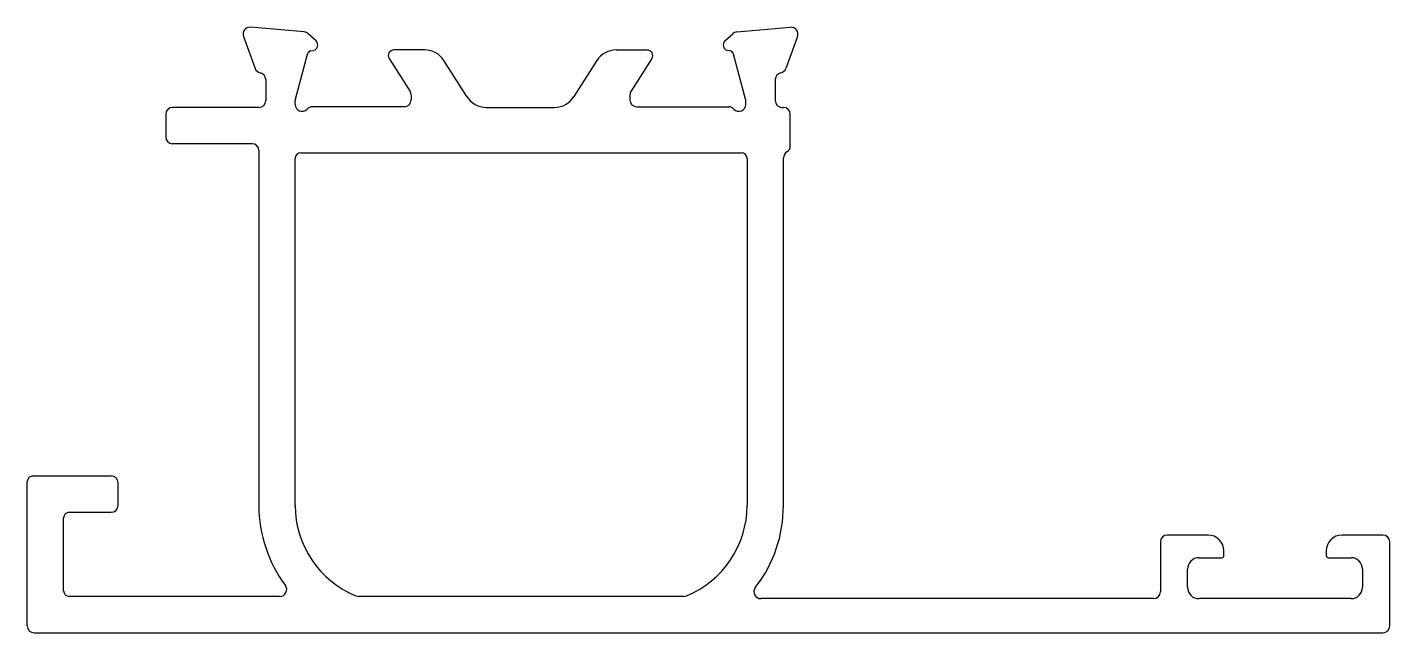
# Model space of a CAD drawing. Extents: x 2135.9 to 2195.9, y 2385.5 to 2412.2.
import ezdxf

# ---------------------------------------------------------------- set-up
doc = ezdxf.new("R2010")
doc.units = 0
doc.layers.get('0').update_dxf_attribs({"linetype": 'CONTINUOUS'})

msp = doc.modelspace()

# ---------------------------------------------------------------- linework, layer by layer
at = {"color": 0}
for p, q in [((2148.134, 2411.978), (2145.769, 2412.185)), ((2167.193, 2411.978), (2169.558, 2412.185)), ((2145.461, 2411.783), (2145.974, 2410.372)), ((2148.666, 2411.588), (2148.32, 2411.891)), ((2166.661, 2411.588), (2167.007, 2411.891)), ((2169.866, 2411.783), (2169.353, 2410.372)), ((2147.753, 2409.024), (2148.284, 2411.006)), ((2148.425, 2411.147), (2148.554, 2411.17)), ((2151.876, 2410.805), (2152.799, 2409.363)), ((2153.448, 2411.186), (2152.089, 2411.186)), ((2161.871, 2411.186), (2163.238, 2411.186)), ((2163.452, 2410.805), (2162.528, 2409.363)), ((2166.902, 2411.147), (2166.774, 2411.17)), ((2167.574, 2409.024), (2167.043, 2411.006)), ((2155.305, 2409.14), (2154.291, 2410.725)), ((2161.029, 2410.725), (2160.015, 2409.14)), ((2146.443, 2409.886), (2146.443, 2408.961)), ((2168.884, 2409.886), (2168.884, 2408.961)), ((2152.843, 2409.207), (2152.843, 2408.986)), ((2162.484, 2409.207), (2162.484, 2408.986)), ((2146.143, 2408.661), (2142.343, 2408.661)), ((2147.743, 2408.786), (2147.743, 2408.946)), ((2152.543, 2408.686), (2148.49, 2408.686)), ((2156.158, 2408.661), (2159.162, 2408.661)), ((2162.784, 2408.686), (2166.837, 2408.686)), ((2167.584, 2408.786), (2167.584, 2408.946)), ((2169.184, 2408.661), (2169.243, 2408.661)), ((2142.043, 2408.361), (2142.043, 2407.361)), ((2169.543, 2406.961), (2169.543, 2408.361)), ((2145.843, 2407.061), (2142.343, 2407.061)), ((2146.143, 2406.761), (2146.143, 2391.139)), ((2147.993, 2406.661), (2167.393, 2406.661)), ((2147.743, 2391.139), (2147.743, 2406.411)), ((2167.643, 2406.411), (2167.643, 2391.139)), ((2169.243, 2391.139), (2169.243, 2406.441)), ((2136.193, 2392.439), (2139.643, 2392.439)), ((2135.943, 2385.839), (2135.943, 2392.189)), ((2139.943, 2391.139), (2139.943, 2392.139)), ((2137.543, 2387.389), (2137.543, 2390.589)), ((2137.793, 2390.839), (2139.643, 2390.839)), ((2187.943, 2389.839), (2186.143, 2389.839)), ((2195.643, 2389.839), (2193.843, 2389.839)), ((2185.843, 2389.539), (2185.843, 2387.339)), ((2195.943, 2385.839), (2195.943, 2389.539)), ((2187.543, 2388.839), (2188.543, 2388.839)), ((2188.643, 2388.939), (2188.643, 2389.139)), ((2193.143, 2389.139), (2193.143, 2388.939)), ((2193.243, 2388.839), (2194.243, 2388.839)), ((2187.043, 2387.539), (2187.043, 2388.339)), ((2194.743, 2388.339), (2194.743, 2387.539)), ((2147.068, 2387.139), (2137.793, 2387.139)), ((2164.863, 2387.139), (2150.523, 2387.139)), ((2185.543, 2387.039), (2168.242, 2387.039)), ((2194.243, 2387.039), (2187.543, 2387.039)), ((2136.243, 2385.539), (2195.643, 2385.539))]:
    msp.add_line(p, q, dxfattribs=at)
for centre, radius, start, end in [((2145.743, 2411.886), 0.3, 85, 200), ((2169.584, 2411.886), 0.3, 340, 95), ((2148.108, 2411.679), 0.3, 45, 85), ((2148.489, 2411.412), 0.25, 285, 45), ((2166.838, 2411.412), 0.25, 135, 255), ((2167.219, 2411.679), 0.3, 95, 135), ((2148.477, 2410.954), 0.2, 105, 165), ((2152.089, 2410.936), 0.25, 90, 211.39551), ((2153.448, 2410.186), 1, 32.60369, 90), ((2161.871, 2410.186), 1, 90, 147.39631), ((2163.238, 2410.936), 0.25, 328.60449, 90), ((2166.85, 2410.954), 0.2, 15, 75), ((2146.256, 2410.475), 0.3, 200, 259.09572), ((2169.071, 2410.475), 0.3, 280.90428, 340), ((2146.143, 2409.886), 0.3, 360, 79.09572), ((2169.184, 2409.886), 0.3, 100.90428, 180), ((2148.043, 2408.946), 0.3, 165, 180), ((2152.543, 2409.207), 0.3, 0, 31.39551), ((2156.158, 2409.661), 1, 211.4, 270), ((2159.162, 2409.661), 1, 270, 328.6), ((2162.784, 2409.207), 0.3, 148.60449, 180), ((2167.284, 2408.946), 0.3, 0, 15), ((2142.343, 2408.361), 0.3, 90, 180), ((2146.143, 2408.961), 0.3, 270, 0), ((2148.043, 2408.786), 0.3, 180, 318.18969), ((2148.49, 2408.386), 0.3, 90, 138.18969), ((2152.543, 2408.986), 0.3, 270, 0), ((2162.784, 2408.986), 0.3, 180, 270), ((2166.837, 2408.386), 0.3, 41.81031, 90), ((2167.284, 2408.786), 0.3, 221.81031, 360), ((2169.184, 2408.961), 0.3, 180, 270), ((2169.243, 2408.361), 0.3, 0, 90), ((2142.343, 2407.361), 0.3, 180, 270), ((2145.843, 2406.761), 0.3, 0, 90), ((2147.993, 2406.411), 0.25, 90, 180), ((2167.393, 2406.411), 0.25, 0, 90), ((2169.543, 2406.441), 0.3, 120, 180), ((2169.243, 2406.961), 0.3, 300, 0), ((2136.193, 2392.189), 0.25, 90, 180), ((2139.643, 2392.139), 0.3, 0, 90), ((2139.643, 2391.139), 0.3, 270, 0), ((2152.043, 2391.139), 5.9, 180, 216.63921), ((2152.043, 2391.139), 4.3, 180, 247.66835), ((2163.343, 2391.139), 4.3, 292.33165, 0), ((2163.343, 2391.139), 5.9, 322.20028, 0), ((2137.793, 2390.589), 0.25, 90, 180), ((2186.143, 2389.539), 0.3, 90, 180), ((2187.943, 2389.139), 0.7, 0, 90), ((2193.843, 2389.139), 0.7, 90, 180), ((2195.643, 2389.539), 0.3, 0, 90), ((2187.543, 2388.339), 0.5, 90, 180), ((2188.543, 2388.939), 0.1, 270, 0), ((2193.243, 2388.939), 0.1, 180, 270), ((2194.243, 2388.339), 0.5, 0, 90), ((2147.068, 2387.439), 0.3, 270, 36.63921), ((2168.242, 2387.339), 0.3, 142.20028, 270), ((2187.543, 2387.539), 0.5, 180, 270), ((2194.243, 2387.539), 0.5, 270, 0), ((2137.793, 2387.389), 0.25, 180, 270), ((2150.523, 2387.439), 0.3, 247.66835, 270), ((2164.863, 2387.439), 0.3, 270, 292.33165), ((2185.543, 2387.339), 0.3, 270, 0), ((2136.243, 2385.839), 0.3, 180, 270), ((2195.643, 2385.839), 0.3, 270, 0)]:
    msp.add_arc(centre, radius, start, end, dxfattribs=at)

doc.saveas('drawing.dxf')
